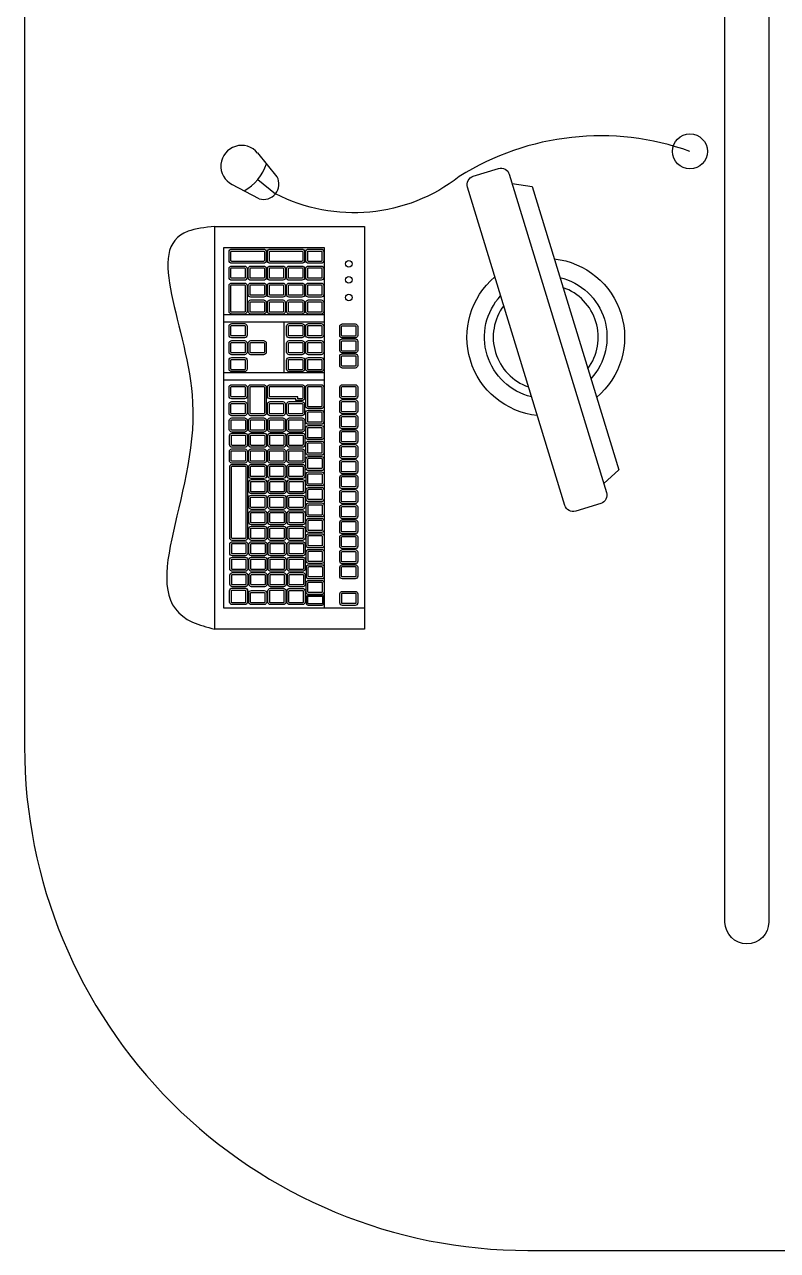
# Model space of a CAD drawing. Header units: metres. Extents: x -8 to 211, y -5 to 120.
# Drawn here: x 158.666 to 159.526, y 112.249 to 113.649 of the extents above; entities that cross this region are included whole.
import ezdxf

# ---------------------------------------------------------------- set-up
doc = ezdxf.new("R2010")
doc.units = ezdxf.units.M
doc.header["$LTSCALE"] = 0.8
doc.header["$MEASUREMENT"] = 0
doc.layers.add('A_EQMP', color=142, linetype='CONTINUOUS')

msp = doc.modelspace()

# ---------------------------------------------------------------- linework, layer by layer
at = {"layer": 'A_EQMP', "color": 8, "linetype": 'Continuous'}
for p, q in [((158.8939, 112.9831), (158.8939, 113.3947)), ((158.8939, 113.3947), (159.0086, 113.3947)), ((159.0086, 113.3947), (159.0086, 112.9831)), ((159.0086, 113.3179), (158.8939, 113.3179)), ((159.0086, 113.3095), (158.8939, 113.3095)), ((159.0086, 113.2519), (158.8939, 113.2519)), ((159.0086, 113.2435), (158.8939, 113.2435)), ((159.0365, 113.0164), (159.0365, 113.0165)), ((159.0544, 112.9831), (158.8939, 112.9831))]:
    msp.add_line(p, q, dxfattribs=at)
for points in [[(158.6662, 114.7495), (158.6662, 112.8245, 0.414214), (159.2412, 112.2495), (159.7412, 112.2495, 0.414214), (160.3162, 112.8245), (160.3162, 114.7495)], [(159.5162, 113.9495), (159.5162, 112.6245, -1), (159.4662, 112.6245), (159.4662, 113.9495)], [(159.1787, 113.4762), (159.2074, 113.485, -0.414214), (159.2199, 113.4784), (159.331, 113.115, -0.414214), (159.3244, 113.1025), (159.2957, 113.0937, -0.414214), (159.2832, 113.1004), (159.1721, 113.4638, -0.414214)], [(158.9393, 113.3769), (158.9028, 113.3769, -0.414214), (158.8998, 113.3798), (158.8998, 113.39, -0.414214), (158.9028, 113.393), (158.9393, 113.393, -0.414214), (158.9423, 113.39), (158.9423, 113.3798, -0.414214)], [(158.9393, 113.379), (158.9028, 113.379, -0.414214), (158.902, 113.3798), (158.902, 113.39, -0.414214), (158.9028, 113.3908), (158.9393, 113.3908, -0.414214), (158.9401, 113.39), (158.9401, 113.3798, -0.414214)], [(158.9831, 113.3769), (158.9466, 113.3769, -0.414214), (158.9436, 113.3798), (158.9436, 113.39, -0.414214), (158.9466, 113.393), (158.9831, 113.393, -0.414214), (158.986, 113.39), (158.986, 113.3798, -0.414214)], [(158.9831, 113.379), (158.9466, 113.379, -0.414214), (158.9458, 113.3798), (158.9458, 113.39, -0.414214), (158.9466, 113.3908), (158.9831, 113.3908, -0.414214), (158.9839, 113.39), (158.9839, 113.3798, -0.414214)], [(159.005, 113.3769), (158.9904, 113.3769, -0.414214), (158.9874, 113.3798), (158.9874, 113.39, -0.414214), (158.9904, 113.393), (159.005, 113.393, -0.414214), (159.0079, 113.39), (159.0079, 113.3798, -0.414214)], [(159.005, 113.379), (158.9904, 113.379, -0.414214), (158.9896, 113.3798), (158.9896, 113.39, -0.414214), (158.9904, 113.3908), (159.005, 113.3908, -0.414214), (159.0058, 113.39), (159.0058, 113.3798, -0.414214)], [(158.9174, 113.3575), (158.9028, 113.3575, -0.414214), (158.8998, 113.3605), (158.8998, 113.3707, -0.414214), (158.9028, 113.3736), (158.9174, 113.3736, -0.414214), (158.9204, 113.3707), (158.9204, 113.3605, -0.414214)], [(158.9393, 113.3575), (158.9247, 113.3575, -0.414214), (158.9217, 113.3605), (158.9217, 113.3707, -0.414214), (158.9247, 113.3736), (158.9393, 113.3736, -0.414214), (158.9423, 113.3707), (158.9423, 113.3605, -0.414214)], [(158.9612, 113.3575), (158.9466, 113.3575, -0.414214), (158.9436, 113.3605), (158.9436, 113.3707, -0.414214), (158.9466, 113.3736), (158.9612, 113.3736, -0.414214), (158.9641, 113.3707), (158.9641, 113.3605, -0.414214)], [(158.9831, 113.3575), (158.9685, 113.3575, -0.414214), (158.9655, 113.3605), (158.9655, 113.3707, -0.414214), (158.9685, 113.3736), (158.9831, 113.3736, -0.414214), (158.986, 113.3707), (158.986, 113.3605, -0.414214)], [(159.005, 113.3575), (158.9904, 113.3575, -0.414214), (158.9874, 113.3605), (158.9874, 113.3707, -0.414214), (158.9904, 113.3736), (159.005, 113.3736, -0.414214), (159.0079, 113.3707), (159.0079, 113.3605, -0.414214)], [(158.9174, 113.3597), (158.9028, 113.3597, -0.414214), (158.902, 113.3605), (158.902, 113.3707, -0.414214), (158.9028, 113.3715), (158.9174, 113.3715, -0.414214), (158.9182, 113.3707), (158.9182, 113.3605, -0.414214)], [(158.9393, 113.3597), (158.9247, 113.3597, -0.414214), (158.9239, 113.3605), (158.9239, 113.3707, -0.414214), (158.9247, 113.3715), (158.9393, 113.3715, -0.414214), (158.9401, 113.3707), (158.9401, 113.3605, -0.414214)], [(158.9612, 113.3597), (158.9466, 113.3597, -0.414214), (158.9458, 113.3605), (158.9458, 113.3707, -0.414214), (158.9466, 113.3715), (158.9612, 113.3715, -0.414214), (158.962, 113.3707), (158.962, 113.3605, -0.414214)], [(158.9831, 113.3597), (158.9685, 113.3597, -0.414214), (158.9677, 113.3605), (158.9677, 113.3707, -0.414214), (158.9685, 113.3715), (158.9831, 113.3715, -0.414214), (158.9839, 113.3707), (158.9839, 113.3605, -0.414214)], [(159.005, 113.3597), (158.9904, 113.3597, -0.414214), (158.9896, 113.3605), (158.9896, 113.3707, -0.414214), (158.9904, 113.3715), (159.005, 113.3715, -0.414214), (159.0058, 113.3707), (159.0058, 113.3605, -0.414214)], [(158.9174, 113.3188), (158.9028, 113.3188, -0.414214), (158.8998, 113.3218), (158.8998, 113.3513, -0.414214), (158.9028, 113.3543), (158.9174, 113.3543, -0.414214), (158.9204, 113.3513), (158.9204, 113.3218, -0.414214)], [(158.9174, 113.321), (158.9028, 113.321, -0.414214), (158.902, 113.3218), (158.902, 113.3513, -0.414214), (158.9028, 113.3521), (158.9174, 113.3521, -0.414214), (158.9182, 113.3513), (158.9182, 113.3218, -0.414214)], [(158.9393, 113.3382), (158.9247, 113.3382, -0.414214), (158.9217, 113.3411), (158.9217, 113.3513, -0.414214), (158.9247, 113.3543), (158.9393, 113.3543, -0.414214), (158.9423, 113.3513), (158.9423, 113.3411, -0.414214)], [(158.9393, 113.3403), (158.9247, 113.3403, -0.414214), (158.9239, 113.3411), (158.9239, 113.3513, -0.414214), (158.9247, 113.3521), (158.9393, 113.3521, -0.414214), (158.9401, 113.3513), (158.9401, 113.3411, -0.414214)], [(158.9612, 113.3382), (158.9466, 113.3382, -0.414214), (158.9436, 113.3411), (158.9436, 113.3513, -0.414214), (158.9466, 113.3543), (158.9612, 113.3543, -0.414214), (158.9641, 113.3513), (158.9641, 113.3411, -0.414214)], [(158.9612, 113.3403), (158.9466, 113.3403, -0.414214), (158.9458, 113.3411), (158.9458, 113.3513, -0.414214), (158.9466, 113.3521), (158.9612, 113.3521, -0.414214), (158.962, 113.3513), (158.962, 113.3411, -0.414214)], [(158.9831, 113.3382), (158.9685, 113.3382, -0.414214), (158.9655, 113.3411), (158.9655, 113.3513, -0.414214), (158.9685, 113.3543), (158.9831, 113.3543, -0.414214), (158.986, 113.3513), (158.986, 113.3411, -0.414214)], [(158.9831, 113.3403), (158.9685, 113.3403, -0.414214), (158.9677, 113.3411), (158.9677, 113.3513, -0.414214), (158.9685, 113.3521), (158.9831, 113.3521, -0.414214), (158.9839, 113.3513), (158.9839, 113.3411, -0.414214)], [(159.005, 113.3382), (158.9904, 113.3382, -0.414214), (158.9874, 113.3411), (158.9874, 113.3513, -0.414214), (158.9904, 113.3543), (159.005, 113.3543, -0.414214), (159.0079, 113.3513), (159.0079, 113.3411, -0.414214)], [(159.005, 113.3403), (158.9904, 113.3403, -0.414214), (158.9896, 113.3411), (158.9896, 113.3513, -0.414214), (158.9904, 113.3521), (159.005, 113.3521, -0.414214), (159.0058, 113.3513), (159.0058, 113.3411, -0.414214)], [(158.9393, 113.3188), (158.9247, 113.3188, -0.414214), (158.9217, 113.3218), (158.9217, 113.332, -0.414214), (158.9247, 113.3349), (158.9393, 113.3349, -0.414214), (158.9423, 113.332), (158.9423, 113.3218, -0.414214)], [(158.9393, 113.321), (158.9247, 113.321, -0.414214), (158.9239, 113.3218), (158.9239, 113.332, -0.414214), (158.9247, 113.3328), (158.9393, 113.3328, -0.414214), (158.9401, 113.332), (158.9401, 113.3218, -0.414214)], [(158.9612, 113.3188), (158.9466, 113.3188, -0.414214), (158.9436, 113.3218), (158.9436, 113.332, -0.414214), (158.9466, 113.3349), (158.9612, 113.3349, -0.414214), (158.9641, 113.332), (158.9641, 113.3218, -0.414214)], [(158.9612, 113.321), (158.9466, 113.321, -0.414214), (158.9458, 113.3218), (158.9458, 113.332, -0.414214), (158.9466, 113.3328), (158.9612, 113.3328, -0.414214), (158.962, 113.332), (158.962, 113.3218, -0.414214)], [(158.9831, 113.3188), (158.9685, 113.3188, -0.414214), (158.9655, 113.3218), (158.9655, 113.332, -0.414214), (158.9685, 113.3349), (158.9831, 113.3349, -0.414214), (158.986, 113.332), (158.986, 113.3218, -0.414214)], [(158.9831, 113.321), (158.9685, 113.321, -0.414214), (158.9677, 113.3218), (158.9677, 113.332, -0.414214), (158.9685, 113.3328), (158.9831, 113.3328, -0.414214), (158.9839, 113.332), (158.9839, 113.3218, -0.414214)], [(159.005, 113.3188), (158.9904, 113.3188, -0.414214), (158.9874, 113.3218), (158.9874, 113.332, -0.414214), (158.9904, 113.3349), (159.005, 113.3349, -0.414214), (159.0079, 113.332), (159.0079, 113.3218, -0.414214)], [(159.005, 113.321), (158.9904, 113.321, -0.414214), (158.9896, 113.3218), (158.9896, 113.332, -0.414214), (158.9904, 113.3328), (159.005, 113.3328, -0.414214), (159.0058, 113.332), (159.0058, 113.3218, -0.414214)], [(158.9174, 113.2918), (158.9028, 113.2918, -0.414214), (158.8998, 113.2947), (158.8998, 113.3049, -0.414214), (158.9028, 113.3079), (158.9174, 113.3079, -0.414214), (158.9204, 113.3049), (158.9204, 113.2947, -0.414214)], [(158.9174, 113.2939), (158.9028, 113.2939, -0.414214), (158.902, 113.2947), (158.902, 113.3049, -0.414214), (158.9028, 113.3057), (158.9174, 113.3057, -0.414214), (158.9182, 113.3049), (158.9182, 113.2947, -0.414214)], [(158.9831, 113.2918), (158.9685, 113.2918, -0.414214), (158.9655, 113.2947), (158.9655, 113.3049, -0.414214), (158.9685, 113.3079), (158.9831, 113.3079, -0.414214), (158.986, 113.3049), (158.986, 113.2947, -0.414214)], [(158.9831, 113.2939), (158.9685, 113.2939, -0.414214), (158.9677, 113.2947), (158.9677, 113.3049, -0.414214), (158.9685, 113.3057), (158.9831, 113.3057, -0.414214), (158.9839, 113.3049), (158.9839, 113.2947, -0.414214)], [(159.005, 113.2918), (158.9904, 113.2918, -0.414214), (158.9874, 113.2947), (158.9874, 113.3049, -0.414214), (158.9904, 113.3079), (159.005, 113.3079, -0.414214), (159.0079, 113.3049), (159.0079, 113.2947, -0.414214)], [(159.005, 113.2939), (158.9904, 113.2939, -0.414214), (158.9896, 113.2947), (158.9896, 113.3049, -0.414214), (158.9904, 113.3057), (159.005, 113.3057, -0.414214), (159.0058, 113.3049), (159.0058, 113.2947, -0.414214)], [(159.0438, 113.2915), (159.0292, 113.2915, -0.414214), (159.0263, 113.2945), (159.0263, 113.3046, -0.414214), (159.0292, 113.3076), (159.0438, 113.3076, -0.414214), (159.0468, 113.3046), (159.0468, 113.2945, -0.414214)], [(159.0438, 113.2937), (159.0292, 113.2937, -0.414214), (159.0284, 113.2945), (159.0284, 113.3046, -0.414214), (159.0292, 113.3055), (159.0438, 113.3055, -0.414214), (159.0446, 113.3046), (159.0446, 113.2945, -0.414214)], [(158.9174, 113.2724), (158.9028, 113.2724, -0.414214), (158.8998, 113.2754), (158.8998, 113.2856, -0.414214), (158.9028, 113.2885), (158.9174, 113.2885, -0.414214), (158.9204, 113.2856), (158.9204, 113.2754, -0.414214)], [(158.9393, 113.2724), (158.9247, 113.2724, -0.414214), (158.9217, 113.2754), (158.9217, 113.2856, -0.414214), (158.9247, 113.2885), (158.9393, 113.2885, -0.414214), (158.9423, 113.2856), (158.9423, 113.2754, -0.414214)], [(158.9831, 113.2724), (158.9685, 113.2724, -0.414214), (158.9655, 113.2754), (158.9655, 113.2856, -0.414214), (158.9685, 113.2885), (158.9831, 113.2885, -0.414214), (158.986, 113.2856), (158.986, 113.2754, -0.414214)], [(159.005, 113.2724), (158.9904, 113.2724, -0.414214), (158.9874, 113.2754), (158.9874, 113.2856, -0.414214), (158.9904, 113.2885), (159.005, 113.2885, -0.414214), (159.0079, 113.2856), (159.0079, 113.2754, -0.414214)], [(159.0438, 113.2744), (159.0292, 113.2744, -0.414214), (159.0263, 113.2773), (159.0263, 113.2875, -0.414214), (159.0292, 113.2905), (159.0438, 113.2905, -0.414214), (159.0468, 113.2875), (159.0468, 113.2773, -0.414214)], [(159.0438, 113.2765), (159.0292, 113.2765, -0.414214), (159.0284, 113.2773), (159.0284, 113.2875, -0.414214), (159.0292, 113.2883), (159.0438, 113.2883, -0.414214), (159.0446, 113.2875), (159.0446, 113.2773, -0.414214)], [(158.9174, 113.2746), (158.9028, 113.2746, -0.414214), (158.902, 113.2754), (158.902, 113.2856, -0.414214), (158.9028, 113.2864), (158.9174, 113.2864, -0.414214), (158.9182, 113.2856), (158.9182, 113.2754, -0.414214)], [(158.9393, 113.2746), (158.9247, 113.2746, -0.414214), (158.9239, 113.2754), (158.9239, 113.2856, -0.414214), (158.9247, 113.2864), (158.9393, 113.2864, -0.414214), (158.9401, 113.2856), (158.9401, 113.2754, -0.414214)], [(158.9831, 113.2746), (158.9685, 113.2746, -0.414214), (158.9677, 113.2754), (158.9677, 113.2856, -0.414214), (158.9685, 113.2864), (158.9831, 113.2864, -0.414214), (158.9839, 113.2856), (158.9839, 113.2754, -0.414214)], [(159.005, 113.2746), (158.9904, 113.2746, -0.414214), (158.9896, 113.2754), (158.9896, 113.2856, -0.414214), (158.9904, 113.2864), (159.005, 113.2864, -0.414214), (159.0058, 113.2856), (159.0058, 113.2754, -0.414214)], [(158.9174, 113.2531), (158.9028, 113.2531, -0.414214), (158.8998, 113.2561), (158.8998, 113.2662, -0.414214), (158.9028, 113.2692), (158.9174, 113.2692, -0.414214), (158.9204, 113.2662), (158.9204, 113.2561, -0.414214)], [(158.9174, 113.2552), (158.9028, 113.2552, -0.414214), (158.902, 113.2561), (158.902, 113.2662, -0.414214), (158.9028, 113.267), (158.9174, 113.267, -0.414214), (158.9182, 113.2662), (158.9182, 113.2561, -0.414214)], [(158.9831, 113.2531), (158.9685, 113.2531, -0.414214), (158.9655, 113.256), (158.9655, 113.2662, -0.414214), (158.9685, 113.2692), (158.9831, 113.2692, -0.414214), (158.986, 113.2662), (158.986, 113.256, -0.414214)], [(158.9831, 113.2552), (158.9685, 113.2552, -0.414214), (158.9677, 113.256), (158.9677, 113.2662, -0.414214), (158.9685, 113.267), (158.9831, 113.267, -0.414214), (158.9839, 113.2662), (158.9839, 113.256, -0.414214)], [(159.005, 113.2531), (158.9904, 113.2531, -0.414214), (158.9874, 113.256), (158.9874, 113.2662, -0.414214), (158.9904, 113.2692), (159.005, 113.2692, -0.414214), (159.0079, 113.2662), (159.0079, 113.256, -0.414214)], [(159.005, 113.2552), (158.9904, 113.2552, -0.414214), (158.9896, 113.256), (158.9896, 113.2662, -0.414214), (158.9904, 113.267), (159.005, 113.267, -0.414214), (159.0058, 113.2662), (159.0058, 113.256, -0.414214)], [(159.0438, 113.2572), (159.0292, 113.2572, -0.414214), (159.0263, 113.2602), (159.0263, 113.2704, -0.414214), (159.0292, 113.2734), (159.0438, 113.2734, -0.414214), (159.0468, 113.2704), (159.0468, 113.2602, -0.414214)], [(159.0438, 113.2594), (159.0292, 113.2594, -0.414214), (159.0284, 113.2602), (159.0284, 113.2704, -0.414214), (159.0292, 113.2712), (159.0438, 113.2712, -0.414214), (159.0446, 113.2704), (159.0446, 113.2602, -0.414214)], [(158.9174, 113.2221), (158.9028, 113.2221, -0.414214), (158.8998, 113.2251), (158.8998, 113.2353, -0.414214), (158.9028, 113.2382), (158.9174, 113.2382, -0.414214), (158.9204, 113.2353), (158.9204, 113.2251, -0.414214)], [(158.9174, 113.2243), (158.9028, 113.2243, -0.414214), (158.902, 113.2251), (158.902, 113.2353, -0.414214), (158.9028, 113.2361), (158.9174, 113.2361, -0.414214), (158.9182, 113.2353), (158.9182, 113.2251, -0.414214)], [(158.9393, 113.2028), (158.9247, 113.2028, -0.414214), (158.9217, 113.2057), (158.9217, 113.2353, -0.414214), (158.9247, 113.2382), (158.9393, 113.2382, -0.414214), (158.9423, 113.2353), (158.9423, 113.2057, -0.414214)], [(158.9393, 113.2049), (158.9247, 113.2049, -0.414214), (158.9239, 113.2057), (158.9239, 113.2353, -0.414214), (158.9247, 113.2361), (158.9393, 113.2361, -0.414214), (158.9401, 113.2353), (158.9401, 113.2057, -0.414214)], [(158.9831, 113.22), (158.9761, 113.22), (158.9761, 113.2221), (158.9466, 113.2221, -0.414214), (158.9436, 113.2251), (158.9436, 113.2353, -0.414214), (158.9466, 113.2382), (158.9831, 113.2382, -0.414214), (158.986, 113.2353), (158.986, 113.2229, -0.414214)], [(158.9831, 113.2221), (158.9783, 113.2221), (158.9783, 113.2243), (158.9466, 113.2243, -0.414214), (158.9458, 113.2251), (158.9458, 113.2353, -0.414214), (158.9466, 113.2361), (158.9831, 113.2361, -0.414214), (158.9839, 113.2353), (158.9839, 113.2229, -0.414214)], [(159.005, 113.2108), (158.9904, 113.2108, -0.414214), (158.9874, 113.2138), (158.9874, 113.2353, -0.414214), (158.9904, 113.2382), (159.005, 113.2382, -0.414214), (159.0079, 113.2353), (159.0079, 113.2138, -0.414214)], [(159.005, 113.213), (158.9904, 113.213, -0.414214), (158.9896, 113.2138), (158.9896, 113.2353, -0.414214), (158.9904, 113.2361), (159.005, 113.2361, -0.414214), (159.0058, 113.2353), (159.0058, 113.2138, -0.414214)], [(159.0438, 113.2221), (159.0292, 113.2221, -0.414214), (159.0263, 113.2251), (159.0263, 113.2353, -0.414214), (159.0292, 113.2382), (159.0438, 113.2382, -0.414214), (159.0468, 113.2353), (159.0468, 113.2251, -0.414214)], [(159.0438, 113.2243), (159.0292, 113.2243, -0.414214), (159.0284, 113.2251), (159.0284, 113.2353, -0.414214), (159.0292, 113.2361), (159.0438, 113.2361, -0.414214), (159.0446, 113.2353), (159.0446, 113.2251, -0.414214)], [(158.9174, 113.2028), (158.9028, 113.2028, -0.414214), (158.8998, 113.2057), (158.8998, 113.2159, -0.414214), (158.9028, 113.2189), (158.9174, 113.2189, -0.414214), (158.9204, 113.2159), (158.9204, 113.2057, -0.414214)], [(158.9612, 113.2028), (158.9466, 113.2028, -0.414214), (158.9436, 113.2057), (158.9436, 113.2159, -0.414214), (158.9466, 113.2189), (158.9612, 113.2189, -0.414214), (158.9641, 113.2159), (158.9641, 113.2057, -0.414214)], [(158.9831, 113.2028), (158.9685, 113.2028, -0.414214), (158.9655, 113.2057), (158.9655, 113.2159, -0.414214), (158.9685, 113.2189), (158.9831, 113.2189, -0.414214), (158.986, 113.2159), (158.986, 113.2057, -0.414214)], [(159.0438, 113.205), (159.0292, 113.205, -0.414214), (159.0263, 113.208), (159.0263, 113.2181, -0.414214), (159.0292, 113.2211), (159.0438, 113.2211, -0.414214), (159.0468, 113.2181), (159.0468, 113.208, -0.414214)], [(159.0438, 113.2071), (159.0292, 113.2071, -0.414214), (159.0284, 113.208), (159.0284, 113.2181, -0.414214), (159.0292, 113.2189), (159.0438, 113.2189, -0.414214), (159.0446, 113.2181), (159.0446, 113.208, -0.414214)], [(158.9174, 113.2049), (158.9028, 113.2049, -0.414214), (158.902, 113.2057), (158.902, 113.2159, -0.414214), (158.9028, 113.2167), (158.9174, 113.2167, -0.414214), (158.9182, 113.2159), (158.9182, 113.2057, -0.414214)], [(158.9612, 113.2049), (158.9466, 113.2049, -0.414214), (158.9458, 113.2057), (158.9458, 113.2159, -0.414214), (158.9466, 113.2167), (158.9612, 113.2167, -0.414214), (158.962, 113.2159), (158.962, 113.2057, -0.414214)], [(158.9831, 113.2049), (158.9685, 113.2049, -0.414214), (158.9677, 113.2057), (158.9677, 113.2159, -0.414214), (158.9685, 113.2167), (158.9831, 113.2167, -0.414214), (158.9839, 113.2159), (158.9839, 113.2057, -0.414214)], [(159.005, 113.193), (158.9904, 113.193, -0.414214), (158.9874, 113.196), (158.9874, 113.2062, -0.414214), (158.9904, 113.2091), (159.005, 113.2091, -0.414214), (159.0079, 113.2062), (159.0079, 113.196, -0.414214)], [(159.005, 113.1952), (158.9904, 113.1952, -0.414214), (158.9896, 113.196), (158.9896, 113.2062, -0.414214), (158.9904, 113.207), (159.005, 113.207, -0.414214), (159.0058, 113.2062), (159.0058, 113.196, -0.414214)], [(158.9176, 113.1841), (158.903, 113.1841, -0.414214), (158.9001, 113.1871), (158.9001, 113.1972, -0.414214), (158.903, 113.2002), (158.9176, 113.2002, -0.414214), (158.9206, 113.1972), (158.9206, 113.1871, -0.414214)], [(158.9176, 113.1863), (158.903, 113.1863, -0.414214), (158.9022, 113.1871), (158.9022, 113.1972, -0.414214), (158.903, 113.1981), (158.9176, 113.1981, -0.414214), (158.9184, 113.1972), (158.9184, 113.1871, -0.414214)], [(158.9395, 113.1841), (158.9249, 113.1841, -0.414214), (158.922, 113.1871), (158.922, 113.1972, -0.414214), (158.9249, 113.2002), (158.9395, 113.2002, -0.414214), (158.9425, 113.1972), (158.9425, 113.1871, -0.414214)], [(158.9395, 113.1863), (158.9249, 113.1863, -0.414214), (158.9241, 113.1871), (158.9241, 113.1972, -0.414214), (158.9249, 113.1981), (158.9395, 113.1981, -0.414214), (158.9403, 113.1972), (158.9403, 113.1871, -0.414214)], [(158.9614, 113.1841), (158.9468, 113.1841, -0.414214), (158.9439, 113.1871), (158.9439, 113.1972, -0.414214), (158.9468, 113.2002), (158.9614, 113.2002, -0.414214), (158.9644, 113.1972), (158.9644, 113.1871, -0.414214)], [(158.9614, 113.1863), (158.9468, 113.1863, -0.414214), (158.946, 113.1871), (158.946, 113.1972, -0.414214), (158.9468, 113.1981), (158.9614, 113.1981, -0.414214), (158.9622, 113.1972), (158.9622, 113.1871, -0.414214)], [(158.9833, 113.1841), (158.9687, 113.1841, -0.414214), (158.9658, 113.1871), (158.9658, 113.1972, -0.414214), (158.9687, 113.2002), (158.9833, 113.2002, -0.414214), (158.9863, 113.1972), (158.9863, 113.1871, -0.414214)], [(158.9833, 113.1863), (158.9687, 113.1863, -0.414214), (158.9679, 113.1871), (158.9679, 113.1972, -0.414214), (158.9687, 113.1981), (158.9833, 113.1981, -0.414214), (158.9841, 113.1972), (158.9841, 113.1871, -0.414214)], [(159.0051, 113.1755), (158.9905, 113.1755, -0.414214), (158.9875, 113.1784), (158.9875, 113.1886, -0.414214), (158.9905, 113.1916), (159.0051, 113.1916, -0.414214), (159.0081, 113.1886), (159.0081, 113.1784, -0.414214)], [(159.0438, 113.1878), (159.0292, 113.1878, -0.414214), (159.0263, 113.1908), (159.0263, 113.201, -0.414214), (159.0292, 113.204), (159.0438, 113.204, -0.414214), (159.0468, 113.201), (159.0468, 113.1908, -0.414214)], [(159.0438, 113.19), (159.0292, 113.19, -0.414214), (159.0284, 113.1908), (159.0284, 113.201, -0.414214), (159.0292, 113.2018), (159.0438, 113.2018, -0.414214), (159.0446, 113.201), (159.0446, 113.1908, -0.414214)], [(158.9178, 113.1667), (158.9033, 113.1667, -0.414214), (158.9003, 113.1697), (158.9003, 113.1798, -0.414214), (158.9033, 113.1828), (158.9178, 113.1828, -0.414214), (158.9208, 113.1798), (158.9208, 113.1697, -0.414214)], [(158.9178, 113.1689), (158.9033, 113.1689, -0.414214), (158.9024, 113.1697), (158.9024, 113.1798, -0.414214), (158.9033, 113.1806), (158.9178, 113.1806, -0.414214), (158.9186, 113.1798), (158.9186, 113.1697, -0.414214)], [(158.9397, 113.1667), (158.9252, 113.1667, -0.414214), (158.9222, 113.1697), (158.9222, 113.1798, -0.414214), (158.9252, 113.1828), (158.9397, 113.1828, -0.414214), (158.9427, 113.1798), (158.9427, 113.1697, -0.414214)], [(158.9397, 113.1689), (158.9252, 113.1689, -0.414214), (158.9243, 113.1697), (158.9243, 113.1798, -0.414214), (158.9252, 113.1806), (158.9397, 113.1806, -0.414214), (158.9405, 113.1798), (158.9405, 113.1697, -0.414214)], [(158.9616, 113.1667), (158.9471, 113.1667, -0.414214), (158.9441, 113.1697), (158.9441, 113.1798, -0.414214), (158.9471, 113.1828), (158.9616, 113.1828, -0.414214), (158.9646, 113.1798), (158.9646, 113.1697, -0.414214)], [(158.9616, 113.1689), (158.9471, 113.1689, -0.414214), (158.9462, 113.1697), (158.9462, 113.1798, -0.414214), (158.9471, 113.1806), (158.9616, 113.1806, -0.414214), (158.9624, 113.1798), (158.9624, 113.1697, -0.414214)], [(158.9835, 113.1667), (158.9689, 113.1667, -0.414214), (158.966, 113.1697), (158.966, 113.1798, -0.414214), (158.9689, 113.1828), (158.9835, 113.1828, -0.414214), (158.9865, 113.1798), (158.9865, 113.1697, -0.414214)], [(158.9835, 113.1689), (158.9689, 113.1689, -0.414214), (158.9681, 113.1697), (158.9681, 113.1798, -0.414214), (158.9689, 113.1806), (158.9835, 113.1806, -0.414214), (158.9843, 113.1798), (158.9843, 113.1697, -0.414214)], [(159.0051, 113.1776), (158.9905, 113.1776, -0.414214), (158.9897, 113.1784), (158.9897, 113.1886, -0.414214), (158.9905, 113.1894), (159.0051, 113.1894, -0.414214), (159.0059, 113.1886), (159.0059, 113.1784, -0.414214)], [(159.0438, 113.1707), (159.0292, 113.1707, -0.414214), (159.0263, 113.1737), (159.0263, 113.1839, -0.414214), (159.0292, 113.1868), (159.0438, 113.1868, -0.414214), (159.0468, 113.1839), (159.0468, 113.1737, -0.414214)], [(159.0438, 113.1729), (159.0292, 113.1729, -0.414214), (159.0284, 113.1737), (159.0284, 113.1839, -0.414214), (159.0292, 113.1847), (159.0438, 113.1847, -0.414214), (159.0446, 113.1839), (159.0446, 113.1737, -0.414214)], [(158.9177, 113.1487), (158.9031, 113.1487, -0.414214), (158.9002, 113.1517), (158.9002, 113.1619, -0.414214), (158.9031, 113.1648), (158.9177, 113.1648, -0.414214), (158.9207, 113.1619), (158.9207, 113.1517, -0.414214)], [(158.9177, 113.1509), (158.9031, 113.1509, -0.414214), (158.9023, 113.1517), (158.9023, 113.1619, -0.414214), (158.9031, 113.1627), (158.9177, 113.1627, -0.414214), (158.9185, 113.1619), (158.9185, 113.1517, -0.414214)], [(158.9396, 113.1487), (158.925, 113.1487, -0.414214), (158.9221, 113.1517), (158.9221, 113.1619, -0.414214), (158.925, 113.1648), (158.9396, 113.1648, -0.414214), (158.9426, 113.1619), (158.9426, 113.1517, -0.414214)], [(158.9396, 113.1509), (158.925, 113.1509, -0.414214), (158.9242, 113.1517), (158.9242, 113.1619, -0.414214), (158.925, 113.1627), (158.9396, 113.1627, -0.414214), (158.9404, 113.1619), (158.9404, 113.1517, -0.414214)], [(158.9615, 113.1487), (158.9469, 113.1487, -0.414214), (158.944, 113.1517), (158.944, 113.1619, -0.414214), (158.9469, 113.1648), (158.9615, 113.1648, -0.414214), (158.9645, 113.1619), (158.9645, 113.1517, -0.414214)], [(158.9615, 113.1509), (158.9469, 113.1509, -0.414214), (158.9461, 113.1517), (158.9461, 113.1619, -0.414214), (158.9469, 113.1627), (158.9615, 113.1627, -0.414214), (158.9623, 113.1619), (158.9623, 113.1517, -0.414214)], [(158.9834, 113.1487), (158.9688, 113.1487, -0.414214), (158.9659, 113.1517), (158.9659, 113.1619, -0.414214), (158.9688, 113.1648), (158.9834, 113.1648, -0.414214), (158.9864, 113.1619), (158.9864, 113.1517, -0.414214)], [(158.9834, 113.1509), (158.9688, 113.1509, -0.414214), (158.968, 113.1517), (158.968, 113.1619, -0.414214), (158.9688, 113.1627), (158.9834, 113.1627, -0.414214), (158.9842, 113.1619), (158.9842, 113.1517, -0.414214)], [(159.0051, 113.1576), (158.9905, 113.1576, -0.414214), (158.9875, 113.1606), (158.9875, 113.1708, -0.414214), (158.9905, 113.1738), (159.0051, 113.1738, -0.414214), (159.0081, 113.1708), (159.0081, 113.1606, -0.414214)], [(159.0051, 113.1598), (158.9905, 113.1598, -0.414214), (158.9897, 113.1606), (158.9897, 113.1708, -0.414214), (158.9905, 113.1716), (159.0051, 113.1716, -0.414214), (159.0059, 113.1708), (159.0059, 113.1606, -0.414214)], [(159.0438, 113.1536), (159.0292, 113.1536, -0.414214), (159.0263, 113.1566), (159.0263, 113.1667, -0.414214), (159.0292, 113.1697), (159.0438, 113.1697, -0.414214), (159.0468, 113.1667), (159.0468, 113.1566, -0.414214)], [(159.0438, 113.1557), (159.0292, 113.1557, -0.414214), (159.0284, 113.1566), (159.0284, 113.1667, -0.414214), (159.0292, 113.1675), (159.0438, 113.1675, -0.414214), (159.0446, 113.1667), (159.0446, 113.1566, -0.414214)], [(159.0052, 113.1401), (158.9906, 113.1401, -0.414214), (158.9876, 113.1431), (158.9876, 113.1532, -0.414214), (158.9906, 113.1562), (159.0052, 113.1562, -0.414214), (159.0082, 113.1532), (159.0082, 113.1431, -0.414214)], [(159.0052, 113.1423), (158.9906, 113.1423, -0.414214), (158.9898, 113.1431), (158.9898, 113.1532, -0.414214), (158.9906, 113.1541), (159.0052, 113.1541, -0.414214), (159.006, 113.1532), (159.006, 113.1431, -0.414214)], [(159.0438, 113.1365), (159.0292, 113.1365, -0.414214), (159.0263, 113.1394), (159.0263, 113.1496, -0.414214), (159.0292, 113.1526), (159.0438, 113.1526, -0.414214), (159.0468, 113.1496), (159.0468, 113.1394, -0.414214)], [(159.0438, 113.1386), (159.0292, 113.1386, -0.414214), (159.0284, 113.1394), (159.0284, 113.1496, -0.414214), (159.0292, 113.1504), (159.0438, 113.1504, -0.414214), (159.0446, 113.1496), (159.0446, 113.1394, -0.414214)], [(158.9181, 113.0604), (158.9035, 113.0604, -0.414214), (158.9005, 113.0634), (158.9005, 113.1443, -0.414214), (158.9035, 113.1472), (158.9181, 113.1472, -0.414214), (158.921, 113.1443), (158.921, 113.0634, -0.414214)], [(158.9181, 113.0626), (158.9035, 113.0626, -0.414214), (158.9027, 113.0634), (158.9027, 113.1443, -0.414214), (158.9035, 113.1451), (158.9181, 113.1451, -0.414214), (158.9189, 113.1443), (158.9189, 113.0634, -0.414214)], [(158.9397, 113.1311), (158.9252, 113.1311, -0.414214), (158.9222, 113.1341), (158.9222, 113.1443, -0.414214), (158.9252, 113.1472), (158.9397, 113.1472, -0.414214), (158.9427, 113.1443), (158.9427, 113.1341, -0.414214)], [(158.9397, 113.1333), (158.9252, 113.1333, -0.414214), (158.9243, 113.1341), (158.9243, 113.1443, -0.414214), (158.9252, 113.1451), (158.9397, 113.1451, -0.414214), (158.9405, 113.1443), (158.9405, 113.1341, -0.414214)], [(158.9616, 113.1311), (158.9471, 113.1311, -0.414214), (158.9441, 113.1341), (158.9441, 113.1443, -0.414214), (158.9471, 113.1472), (158.9616, 113.1472, -0.414214), (158.9646, 113.1443), (158.9646, 113.1341, -0.414214)], [(158.9616, 113.1333), (158.9471, 113.1333, -0.414214), (158.9462, 113.1341), (158.9462, 113.1443, -0.414214), (158.9471, 113.1451), (158.9616, 113.1451, -0.414214), (158.9624, 113.1443), (158.9624, 113.1341, -0.414214)], [(158.9835, 113.1311), (158.9689, 113.1311, -0.414214), (158.966, 113.1341), (158.966, 113.1443, -0.414214), (158.9689, 113.1472), (158.9835, 113.1472, -0.414214), (158.9865, 113.1443), (158.9865, 113.1341, -0.414214)], [(158.9835, 113.1333), (158.9689, 113.1333, -0.414214), (158.9681, 113.1341), (158.9681, 113.1443, -0.414214), (158.9689, 113.1451), (158.9835, 113.1451, -0.414214), (158.9843, 113.1443), (158.9843, 113.1341, -0.414214)], [(159.0053, 113.1226), (158.9907, 113.1226, -0.414214), (158.9878, 113.1255), (158.9878, 113.1357, -0.414214), (158.9907, 113.1387), (159.0053, 113.1387, -0.414214), (159.0083, 113.1357), (159.0083, 113.1255, -0.414214)], [(159.0053, 113.1247), (158.9907, 113.1247, -0.414214), (158.9899, 113.1255), (158.9899, 113.1357, -0.414214), (158.9907, 113.1365), (159.0053, 113.1365, -0.414214), (159.0061, 113.1357), (159.0061, 113.1255, -0.414214)], [(159.0438, 113.1193), (159.0292, 113.1193, -0.414214), (159.0263, 113.1223), (159.0263, 113.1325, -0.414214), (159.0292, 113.1354), (159.0438, 113.1354, -0.414214), (159.0468, 113.1325), (159.0468, 113.1223, -0.414214)], [(158.94, 113.1138), (158.9254, 113.1138, -0.414214), (158.9224, 113.1167), (158.9224, 113.1269, -0.414214), (158.9254, 113.1299), (158.94, 113.1299, -0.414214), (158.9429, 113.1269), (158.9429, 113.1167, -0.414214)], [(158.94, 113.1159), (158.9254, 113.1159, -0.414214), (158.9246, 113.1167), (158.9246, 113.1269, -0.414214), (158.9254, 113.1277), (158.94, 113.1277, -0.414214), (158.9408, 113.1269), (158.9408, 113.1167, -0.414214)], [(158.9619, 113.1138), (158.9473, 113.1138, -0.414214), (158.9443, 113.1167), (158.9443, 113.1269, -0.414214), (158.9473, 113.1299), (158.9619, 113.1299, -0.414214), (158.9648, 113.1269), (158.9648, 113.1167, -0.414214)], [(158.9619, 113.1159), (158.9473, 113.1159, -0.414214), (158.9465, 113.1167), (158.9465, 113.1269, -0.414214), (158.9473, 113.1277), (158.9619, 113.1277, -0.414214), (158.9627, 113.1269), (158.9627, 113.1167, -0.414214)], [(158.9837, 113.1138), (158.9692, 113.1138, -0.414214), (158.9662, 113.1167), (158.9662, 113.1269, -0.414214), (158.9692, 113.1299), (158.9837, 113.1299, -0.414214), (158.9867, 113.1269), (158.9867, 113.1167, -0.414214)], [(158.9837, 113.1159), (158.9692, 113.1159, -0.414214), (158.9684, 113.1167), (158.9684, 113.1269, -0.414214), (158.9692, 113.1277), (158.9837, 113.1277, -0.414214), (158.9846, 113.1269), (158.9846, 113.1167, -0.414214)], [(159.0053, 113.1047), (158.9907, 113.1047, -0.414214), (158.9878, 113.1077), (158.9878, 113.1179, -0.414214), (158.9907, 113.1208), (159.0053, 113.1208, -0.414214), (159.0083, 113.1179), (159.0083, 113.1077, -0.414214)], [(159.0438, 113.1215), (159.0292, 113.1215, -0.414214), (159.0284, 113.1223), (159.0284, 113.1325, -0.414214), (159.0292, 113.1333), (159.0438, 113.1333, -0.414214), (159.0446, 113.1325), (159.0446, 113.1223, -0.414214)], [(158.9398, 113.0958), (158.9253, 113.0958, -0.414214), (158.9223, 113.0988), (158.9223, 113.109, -0.414214), (158.9253, 113.1119), (158.9398, 113.1119, -0.414214), (158.9428, 113.109), (158.9428, 113.0988, -0.414214)], [(158.9398, 113.098), (158.9253, 113.098, -0.414214), (158.9244, 113.0988), (158.9244, 113.109, -0.414214), (158.9253, 113.1098), (158.9398, 113.1098, -0.414214), (158.9406, 113.109), (158.9406, 113.0988, -0.414214)], [(158.9617, 113.0958), (158.9472, 113.0958, -0.414214), (158.9442, 113.0988), (158.9442, 113.109, -0.414214), (158.9472, 113.1119), (158.9617, 113.1119, -0.414214), (158.9647, 113.109), (158.9647, 113.0988, -0.414214)], [(158.9617, 113.098), (158.9472, 113.098, -0.414214), (158.9463, 113.0988), (158.9463, 113.109, -0.414214), (158.9472, 113.1098), (158.9617, 113.1098, -0.414214), (158.9625, 113.109), (158.9625, 113.0988, -0.414214)], [(158.9836, 113.0958), (158.9691, 113.0958, -0.414214), (158.9661, 113.0988), (158.9661, 113.109, -0.414214), (158.9691, 113.1119), (158.9836, 113.1119, -0.414214), (158.9866, 113.109), (158.9866, 113.0988, -0.414214)], [(158.9836, 113.098), (158.9691, 113.098, -0.414214), (158.9682, 113.0988), (158.9682, 113.109, -0.414214), (158.9691, 113.1098), (158.9836, 113.1098, -0.414214), (158.9844, 113.109), (158.9844, 113.0988, -0.414214)], [(159.0053, 113.1069), (158.9907, 113.1069, -0.414214), (158.9899, 113.1077), (158.9899, 113.1179, -0.414214), (158.9907, 113.1187), (159.0053, 113.1187, -0.414214), (159.0061, 113.1179), (159.0061, 113.1077, -0.414214)], [(159.0438, 113.1022), (159.0292, 113.1022, -0.414214), (159.0263, 113.1052), (159.0263, 113.1153, -0.414214), (159.0292, 113.1183), (159.0438, 113.1183, -0.414214), (159.0468, 113.1153), (159.0468, 113.1052, -0.414214)], [(159.0438, 113.1043), (159.0292, 113.1043, -0.414214), (159.0284, 113.1052), (159.0284, 113.1153, -0.414214), (159.0292, 113.1161), (159.0438, 113.1161, -0.414214), (159.0446, 113.1153), (159.0446, 113.1052, -0.414214)], [(158.94, 113.0782), (158.9254, 113.0782, -0.414214), (158.9224, 113.0812), (158.9224, 113.0913, -0.414214), (158.9254, 113.0943), (158.94, 113.0943, -0.414214), (158.9429, 113.0913), (158.9429, 113.0812, -0.414214)], [(158.94, 113.0804), (158.9254, 113.0804, -0.414214), (158.9246, 113.0812), (158.9246, 113.0913, -0.414214), (158.9254, 113.0922), (158.94, 113.0922, -0.414214), (158.9408, 113.0913), (158.9408, 113.0812, -0.414214)], [(158.9619, 113.0782), (158.9473, 113.0782, -0.414214), (158.9443, 113.0812), (158.9443, 113.0913, -0.414214), (158.9473, 113.0943), (158.9619, 113.0943, -0.414214), (158.9648, 113.0913), (158.9648, 113.0812, -0.414214)], [(158.9619, 113.0804), (158.9473, 113.0804, -0.414214), (158.9465, 113.0812), (158.9465, 113.0913, -0.414214), (158.9473, 113.0922), (158.9619, 113.0922, -0.414214), (158.9627, 113.0913), (158.9627, 113.0812, -0.414214)], [(158.9837, 113.0782), (158.9692, 113.0782, -0.414214), (158.9662, 113.0812), (158.9662, 113.0913, -0.414214), (158.9692, 113.0943), (158.9837, 113.0943, -0.414214), (158.9867, 113.0913), (158.9867, 113.0812, -0.414214)], [(158.9837, 113.0804), (158.9692, 113.0804, -0.414214), (158.9684, 113.0812), (158.9684, 113.0913, -0.414214), (158.9692, 113.0922), (158.9837, 113.0922, -0.414214), (158.9846, 113.0913), (158.9846, 113.0812, -0.414214)], [(159.0054, 113.0872), (158.9908, 113.0872, -0.414214), (158.9879, 113.0902), (158.9879, 113.1003, -0.414214), (158.9908, 113.1033), (159.0054, 113.1033, -0.414214), (159.0084, 113.1003), (159.0084, 113.0902, -0.414214)], [(159.0054, 113.0893), (158.9908, 113.0893, -0.414214), (158.99, 113.0902), (158.99, 113.1003, -0.414214), (158.9908, 113.1011), (159.0054, 113.1011, -0.414214), (159.0062, 113.1003), (159.0062, 113.0902, -0.414214)], [(159.0438, 113.0851), (159.0292, 113.0851, -0.414214), (159.0263, 113.088), (159.0263, 113.0982, -0.414214), (159.0292, 113.1012), (159.0438, 113.1012, -0.414214), (159.0468, 113.0982), (159.0468, 113.088, -0.414214)], [(159.0438, 113.0872), (159.0292, 113.0872, -0.414214), (159.0284, 113.088), (159.0284, 113.0982, -0.414214), (159.0292, 113.099), (159.0438, 113.099, -0.414214), (159.0446, 113.0982), (159.0446, 113.088, -0.414214)], [(159.0054, 113.0694), (158.9908, 113.0694, -0.414214), (158.9879, 113.0723), (158.9879, 113.0825, -0.414214), (158.9908, 113.0855), (159.0054, 113.0855, -0.414214), (159.0084, 113.0825), (159.0084, 113.0723, -0.414214)], [(159.0054, 113.0715), (158.9908, 113.0715, -0.414214), (158.99, 113.0723), (158.99, 113.0825, -0.414214), (158.9908, 113.0833), (159.0054, 113.0833, -0.414214), (159.0062, 113.0825), (159.0062, 113.0723, -0.414214)], [(159.0438, 113.0679), (159.0292, 113.0679, -0.414214), (159.0263, 113.0709), (159.0263, 113.0811, -0.414214), (159.0292, 113.084), (159.0438, 113.084, -0.414214), (159.0468, 113.0811), (159.0468, 113.0709, -0.414214)], [(159.0438, 113.0701), (159.0292, 113.0701, -0.414214), (159.0284, 113.0709), (159.0284, 113.0811, -0.414214), (159.0292, 113.0819), (159.0438, 113.0819, -0.414214), (159.0446, 113.0811), (159.0446, 113.0709, -0.414214)], [(158.9399, 113.0604), (158.9254, 113.0604, -0.414214), (158.9224, 113.0634), (158.9224, 113.0736, -0.414214), (158.9254, 113.0766), (158.9399, 113.0766, -0.414214), (158.9429, 113.0736), (158.9429, 113.0634, -0.414214)], [(158.9399, 113.0626), (158.9254, 113.0626, -0.414214), (158.9246, 113.0634), (158.9246, 113.0736, -0.414214), (158.9254, 113.0744), (158.9399, 113.0744, -0.414214), (158.9408, 113.0736), (158.9408, 113.0634, -0.414214)], [(158.9618, 113.0604), (158.9473, 113.0604, -0.414214), (158.9443, 113.0634), (158.9443, 113.0736, -0.414214), (158.9473, 113.0766), (158.9618, 113.0766, -0.414214), (158.9648, 113.0736), (158.9648, 113.0634, -0.414214)], [(158.9618, 113.0626), (158.9473, 113.0626, -0.414214), (158.9465, 113.0634), (158.9465, 113.0736, -0.414214), (158.9473, 113.0744), (158.9618, 113.0744, -0.414214), (158.9627, 113.0736), (158.9627, 113.0634, -0.414214)], [(158.9837, 113.0604), (158.9692, 113.0604, -0.414214), (158.9662, 113.0634), (158.9662, 113.0736, -0.414214), (158.9692, 113.0766), (158.9837, 113.0766, -0.414214), (158.9867, 113.0736), (158.9867, 113.0634, -0.414214)], [(158.9837, 113.0626), (158.9692, 113.0626, -0.414214), (158.9684, 113.0634), (158.9684, 113.0736, -0.414214), (158.9692, 113.0744), (158.9837, 113.0744, -0.414214), (158.9846, 113.0736), (158.9846, 113.0634, -0.414214)], [(159.0055, 113.0518), (158.991, 113.0518, -0.414214), (158.988, 113.0548), (158.988, 113.065, -0.414214), (158.991, 113.0679), (159.0055, 113.0679, -0.414214), (159.0085, 113.065), (159.0085, 113.0548, -0.414214)], [(159.0055, 113.054), (158.991, 113.054, -0.414214), (158.9901, 113.0548), (158.9901, 113.065, -0.414214), (158.991, 113.0658), (159.0055, 113.0658, -0.414214), (159.0063, 113.065), (159.0063, 113.0548, -0.414214)], [(159.0438, 113.0508), (159.0292, 113.0508, -0.414214), (159.0263, 113.0538), (159.0263, 113.0639, -0.414214), (159.0292, 113.0669), (159.0438, 113.0669, -0.414214), (159.0468, 113.0639), (159.0468, 113.0538, -0.414214)], [(159.0438, 113.053), (159.0292, 113.053, -0.414214), (159.0284, 113.0538), (159.0284, 113.0639, -0.414214), (159.0292, 113.0647), (159.0438, 113.0647, -0.414214), (159.0446, 113.0639), (159.0446, 113.0538, -0.414214)], [(158.9182, 113.0428), (158.9036, 113.0428, -0.414214), (158.9006, 113.0458), (158.9006, 113.056, -0.414214), (158.9036, 113.0589), (158.9182, 113.0589, -0.414214), (158.9211, 113.056), (158.9211, 113.0458, -0.414214)], [(158.9182, 113.045), (158.9036, 113.045, -0.414214), (158.9028, 113.0458), (158.9028, 113.056, -0.414214), (158.9036, 113.0568), (158.9182, 113.0568, -0.414214), (158.919, 113.056), (158.919, 113.0458, -0.414214)], [(158.9401, 113.0428), (158.9255, 113.0428, -0.414214), (158.9225, 113.0458), (158.9225, 113.056, -0.414214), (158.9255, 113.0589), (158.9401, 113.0589, -0.414214), (158.943, 113.056), (158.943, 113.0458, -0.414214)], [(158.9401, 113.045), (158.9255, 113.045, -0.414214), (158.9247, 113.0458), (158.9247, 113.056, -0.414214), (158.9255, 113.0568), (158.9401, 113.0568, -0.414214), (158.9409, 113.056), (158.9409, 113.0458, -0.414214)], [(158.962, 113.0428), (158.9474, 113.0428, -0.414214), (158.9444, 113.0458), (158.9444, 113.056, -0.414214), (158.9474, 113.0589), (158.962, 113.0589, -0.414214), (158.9649, 113.056), (158.9649, 113.0458, -0.414214)], [(158.962, 113.045), (158.9474, 113.045, -0.414214), (158.9466, 113.0458), (158.9466, 113.056, -0.414214), (158.9474, 113.0568), (158.962, 113.0568, -0.414214), (158.9628, 113.056), (158.9628, 113.0458, -0.414214)], [(158.9839, 113.0428), (158.9693, 113.0428, -0.414214), (158.9663, 113.0458), (158.9663, 113.056, -0.414214), (158.9693, 113.0589), (158.9839, 113.0589, -0.414214), (158.9868, 113.056), (158.9868, 113.0458, -0.414214)], [(158.9839, 113.045), (158.9693, 113.045, -0.414214), (158.9685, 113.0458), (158.9685, 113.056, -0.414214), (158.9693, 113.0568), (158.9839, 113.0568, -0.414214), (158.9847, 113.056), (158.9847, 113.0458, -0.414214)], [(158.9182, 113.0251), (158.9036, 113.0251, -0.414214), (158.9006, 113.028), (158.9006, 113.0382, -0.414214), (158.9036, 113.0412), (158.9182, 113.0412, -0.414214), (158.9211, 113.0382), (158.9211, 113.028, -0.414214)], [(158.9182, 113.0272), (158.9036, 113.0272, -0.414214), (158.9028, 113.028), (158.9028, 113.0382, -0.414214), (158.9036, 113.039), (158.9182, 113.039, -0.414214), (158.919, 113.0382), (158.919, 113.028, -0.414214)], [(158.9401, 113.0251), (158.9255, 113.0251, -0.414214), (158.9225, 113.028), (158.9225, 113.0382, -0.414214), (158.9255, 113.0412), (158.9401, 113.0412, -0.414214), (158.943, 113.0382), (158.943, 113.028, -0.414214)], [(158.9401, 113.0272), (158.9255, 113.0272, -0.414214), (158.9247, 113.028), (158.9247, 113.0382, -0.414214), (158.9255, 113.039), (158.9401, 113.039, -0.414214), (158.9409, 113.0382), (158.9409, 113.028, -0.414214)], [(158.962, 113.0251), (158.9474, 113.0251, -0.414214), (158.9444, 113.028), (158.9444, 113.0382, -0.414214), (158.9474, 113.0412), (158.962, 113.0412, -0.414214), (158.9649, 113.0382), (158.9649, 113.028, -0.414214)], [(158.962, 113.0272), (158.9474, 113.0272, -0.414214), (158.9466, 113.028), (158.9466, 113.0382, -0.414214), (158.9474, 113.039), (158.962, 113.039, -0.414214), (158.9628, 113.0382), (158.9628, 113.028, -0.414214)], [(158.9839, 113.0251), (158.9693, 113.0251, -0.414214), (158.9663, 113.028), (158.9663, 113.0382, -0.414214), (158.9693, 113.0412), (158.9839, 113.0412, -0.414214), (158.9868, 113.0382), (158.9868, 113.028, -0.414214)], [(158.9839, 113.0272), (158.9693, 113.0272, -0.414214), (158.9685, 113.028), (158.9685, 113.0382, -0.414214), (158.9693, 113.039), (158.9839, 113.039, -0.414214), (158.9847, 113.0382), (158.9847, 113.028, -0.414214)], [(159.0055, 113.034), (158.991, 113.034, -0.414214), (158.988, 113.037), (158.988, 113.0471, -0.414214), (158.991, 113.0501), (159.0055, 113.0501, -0.414214), (159.0085, 113.0471), (159.0085, 113.037, -0.414214)], [(159.0055, 113.0361), (158.991, 113.0361, -0.414214), (158.9901, 113.037), (158.9901, 113.0471, -0.414214), (158.991, 113.0479), (159.0055, 113.0479, -0.414214), (159.0063, 113.0471), (159.0063, 113.037, -0.414214)], [(159.0438, 113.0337), (159.0292, 113.0337, -0.414214), (159.0263, 113.0366), (159.0263, 113.0468, -0.414214), (159.0292, 113.0498), (159.0438, 113.0498, -0.414214), (159.0468, 113.0468), (159.0468, 113.0366, -0.414214)], [(159.0438, 113.0358), (159.0292, 113.0358, -0.414214), (159.0284, 113.0366), (159.0284, 113.0468, -0.414214), (159.0292, 113.0476), (159.0438, 113.0476, -0.414214), (159.0446, 113.0468), (159.0446, 113.0366, -0.414214)], [(158.9183, 113.0075), (158.9037, 113.0075, -0.414214), (158.9007, 113.0104), (158.9007, 113.0206, -0.414214), (158.9037, 113.0236), (158.9183, 113.0236, -0.414214), (158.9212, 113.0206), (158.9212, 113.0104, -0.414214)], [(158.9402, 113.0075), (158.9256, 113.0075, -0.414214), (158.9226, 113.0104), (158.9226, 113.0206, -0.414214), (158.9256, 113.0236), (158.9402, 113.0236, -0.414214), (158.9431, 113.0206), (158.9431, 113.0104, -0.414214)], [(158.9621, 113.0075), (158.9475, 113.0075, -0.414214), (158.9445, 113.0104), (158.9445, 113.0206, -0.414214), (158.9475, 113.0236), (158.9621, 113.0236, -0.414214), (158.965, 113.0206), (158.965, 113.0104, -0.414214)], [(158.984, 113.0075), (158.9694, 113.0075, -0.414214), (158.9664, 113.0104), (158.9664, 113.0206, -0.414214), (158.9694, 113.0236), (158.984, 113.0236, -0.414214), (158.9869, 113.0206), (158.9869, 113.0104, -0.414214)], [(159.0056, 113.0186), (158.9911, 113.0186, -0.414214), (158.9903, 113.0194), (158.9903, 113.0296, -0.414214), (158.9911, 113.0304), (159.0056, 113.0304, -0.414214), (159.0064, 113.0296), (159.0064, 113.0194, -0.414214)], [(159.0438, 113.0165), (159.0292, 113.0165, -0.414214), (159.0263, 113.0195), (159.0263, 113.0297, -0.414214), (159.0292, 113.0326), (159.0438, 113.0326, -0.414214), (159.0468, 113.0297), (159.0468, 113.0195, -0.414214)], [(159.0438, 113.0187), (159.0292, 113.0187, -0.414214), (159.0284, 113.0195), (159.0284, 113.0297, -0.414214), (159.0292, 113.0305), (159.0438, 113.0305, -0.414214), (159.0446, 113.0297), (159.0446, 113.0195, -0.414214)], [(158.9183, 113.0096), (158.9037, 113.0096, -0.414214), (158.9029, 113.0104), (158.9029, 113.0206, -0.414214), (158.9037, 113.0214), (158.9183, 113.0214, -0.414214), (158.9191, 113.0206), (158.9191, 113.0104, -0.414214)], [(158.9402, 113.0096), (158.9256, 113.0096, -0.414214), (158.9248, 113.0104), (158.9248, 113.0206, -0.414214), (158.9256, 113.0214), (158.9402, 113.0214, -0.414214), (158.941, 113.0206), (158.941, 113.0104, -0.414214)], [(158.9621, 113.0096), (158.9475, 113.0096, -0.414214), (158.9467, 113.0104), (158.9467, 113.0206, -0.414214), (158.9475, 113.0214), (158.9621, 113.0214, -0.414214), (158.9629, 113.0206), (158.9629, 113.0104, -0.414214)], [(158.984, 113.0096), (158.9694, 113.0096, -0.414214), (158.9686, 113.0104), (158.9686, 113.0206, -0.414214), (158.9694, 113.0214), (158.984, 113.0214, -0.414214), (158.9848, 113.0206), (158.9848, 113.0104, -0.414214)], [(159.0053, 112.9986), (158.9907, 112.9986, -0.414214), (158.9878, 113.0016), (158.9878, 113.0118, -0.414214), (158.9907, 113.0147), (159.0053, 113.0147, -0.414214), (159.0083, 113.0118), (159.0083, 113.0016, -0.414214)], [(159.0053, 113.0008), (158.9907, 113.0008, -0.414214), (158.9899, 113.0016), (158.9899, 113.0118, -0.414214), (158.9907, 113.0126), (159.0053, 113.0126, -0.414214), (159.0061, 113.0118), (159.0061, 113.0016, -0.414214)], [(158.9179, 112.987), (158.9034, 112.987, -0.414214), (158.9004, 112.9899), (158.9004, 113.0029, -0.414214), (158.9034, 113.0059), (158.9179, 113.0059, -0.414214), (158.9209, 113.0029), (158.9209, 112.9899, -0.414214)], [(158.9179, 112.9891), (158.9034, 112.9891, -0.414214), (158.9026, 112.9899), (158.9026, 113.0029, -0.414214), (158.9034, 113.0037), (158.9179, 113.0037, -0.414214), (158.9187, 113.0029), (158.9187, 112.9899, -0.414214)], [(158.9398, 112.987), (158.9253, 112.987, -0.414214), (158.9223, 112.9899), (158.9223, 113.0001, -0.414214), (158.9253, 113.0031), (158.9398, 113.0031, -0.414214), (158.9428, 113.0001), (158.9428, 112.9899, -0.414214)], [(158.9398, 112.9891), (158.9253, 112.9891, -0.414214), (158.9244, 112.9899), (158.9244, 113.0001, -0.414214), (158.9253, 113.0009), (158.9398, 113.0009, -0.414214), (158.9406, 113.0001), (158.9406, 112.9899, -0.414214)], [(158.9617, 112.987), (158.9472, 112.987, -0.414214), (158.9442, 112.9899), (158.9442, 113.0027, -0.414214), (158.9472, 113.0057), (158.9617, 113.0057, -0.414214), (158.9647, 113.0027), (158.9647, 112.9899, -0.414214)], [(158.9617, 112.9891), (158.9472, 112.9891, -0.414214), (158.9463, 112.9899), (158.9463, 113.0027, -0.414214), (158.9472, 113.0035), (158.9617, 113.0035, -0.414214), (158.9625, 113.0027), (158.9625, 112.9899, -0.414214)], [(158.9836, 112.987), (158.9691, 112.987, -0.414214), (158.9661, 112.9899), (158.9661, 113.0025, -0.414214), (158.9691, 113.0055), (158.9836, 113.0055, -0.414214), (158.9866, 113.0025), (158.9866, 112.9899, -0.414214)], [(158.9836, 112.9891), (158.9691, 112.9891, -0.414214), (158.9682, 112.9899), (158.9682, 113.0025, -0.414214), (158.9691, 113.0033), (158.9836, 113.0033, -0.414214), (158.9844, 113.0025), (158.9844, 112.9899, -0.414214)], [(159.0057, 112.9861), (158.9904, 112.9861, -0.414214), (158.9882, 112.9884), (158.9882, 112.996, -0.414214), (158.9904, 112.9982), (159.0057, 112.9982, -0.414214), (159.008, 112.996), (159.008, 112.9884, -0.414214)], [(159.0057, 112.9878), (158.9904, 112.9878, -0.414214), (158.9898, 112.9884), (158.9898, 112.996, -0.414214), (158.9904, 112.9966), (159.0057, 112.9966, -0.414214), (159.0064, 112.996), (159.0064, 112.9884, -0.414214)], [(159.0439, 112.9861), (159.0293, 112.9861, -0.414214), (159.0264, 112.989), (159.0264, 112.9992, -0.414214), (159.0293, 113.0022), (159.0439, 113.0022, -0.414214), (159.0469, 112.9992), (159.0469, 112.989, -0.414214)], [(159.0439, 112.9882), (159.0293, 112.9882, -0.414214), (159.0285, 112.989), (159.0285, 112.9992, -0.414214), (159.0293, 113), (159.0439, 113, -0.414214), (159.0447, 112.9992), (159.0447, 112.989, -0.414214)]]:
    msp.add_lwpolyline(points, format="xyb", close=True, dxfattribs=at)
for points in [[(159.4262, 113.5046, 0.230319), (159.1627, 113.4758, -0.292656), (158.9529, 113.4562)], [(159.2712, 113.3819, -0.659768), (159.3196, 113.2236)], [(159.2518, 113.2029, -0.659768), (159.2035, 113.3612)], [(159.2777, 113.3605, -0.572843), (159.313, 113.245)], [(159.3095, 113.2564, 0.507673), (159.2812, 113.3491)], [(159.2453, 113.2243, -0.572843), (159.21, 113.3398)], [(159.2135, 113.3284, 0.507673), (159.2418, 113.2357)], [(159.0086, 113.0194, -0.414214), (159.0056, 113.0164), (158.9911, 113.0164, -0.414214), (158.9881, 113.0194), (158.9881, 113.0296, -0.414214), (158.9911, 113.0326), (159.0056, 113.0326, -0.414214), (159.0086, 113.0296)]]:
    msp.add_lwpolyline(points, format="xyb", dxfattribs=at)
for points in [[(158.9546, 113.4756), (158.9325, 113.5028)], [(158.9327, 113.4726), (158.9529, 113.4562)], [(158.9342, 113.4505), (158.9031, 113.4667)], [(159.2231, 113.468), (159.2459, 113.4646), (159.3448, 113.141), (159.3279, 113.1253)], [(158.9624, 113.3095), (158.9624, 113.2519)]]:
    msp.add_lwpolyline(points, dxfattribs=at)
msp.add_lwpolyline([(159.0544, 112.9589), (158.8834, 112.9589), (158.8834, 113.4189), (159.0544, 113.4189)], close=True, dxfattribs=at)
for centre, radius in [((159.4262, 113.5046), 0.02), ((159.0365, 113.3763), 0.00374), ((159.0365, 113.3578), 0.00374), ((159.0365, 113.3377), 0.00374)]:
    msp.add_circle(centre, radius, dxfattribs=at)
for centre, radius, start, end in [((158.9141, 113.4877), 0.0237, 39.2455, 242.5943), ((158.8903, 113.5074), 0.0548, 299.0389, 342.069), ((158.9394, 113.4672), 0.0174, 252.702, 29.1378)]:
    msp.add_arc(centre, radius, start, end, dxfattribs=at)
msp.add_open_spline([(158.8834, 113.4189), (158.8723, 113.4176), (158.7917, 113.4083), (158.9225, 113.1904), (158.7808, 112.9867), (158.8745, 112.9613), (158.8834, 112.9589)], degree=3, knots=[0, 0, 0, 0, 34.904169, 255.823652, 539.481595, 569.452525, 569.452525, 569.452525, 569.452525], dxfattribs=at)

doc.saveas('drawing.dxf')
